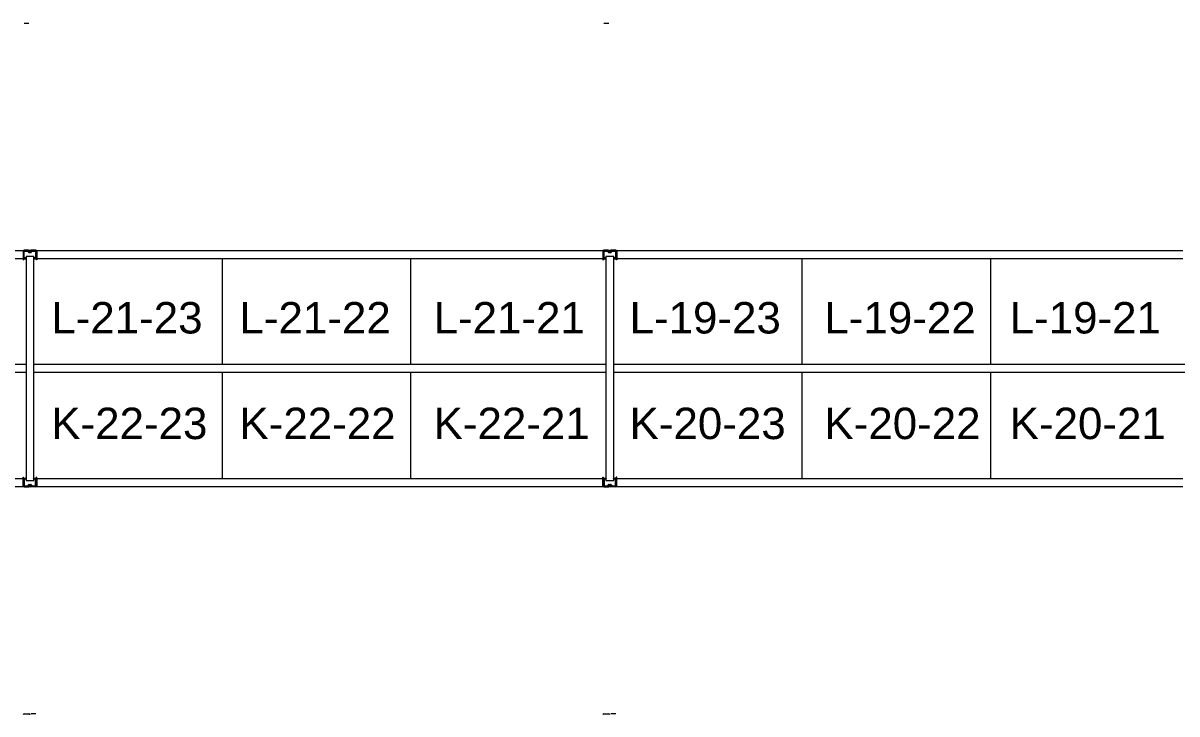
# Model space of a CAD drawing. Header units: inches. Extents: x 2743 to 10591, y -1604 to 5792.
# Drawn here: x 7399.8 to 7693.5, y 4518.1 to 4693.9 of the extents above; entities that cross this region are included whole.
import ezdxf

# ---------------------------------------------------------------- set-up
doc = ezdxf.new("R2010")
doc.units = ezdxf.units.IN
doc.header["$LTSCALE"] = 0.1875
doc.header["$MEASUREMENT"] = 0
for name, color, linetype, lineweight in [('22 Dimension', 7, 'Continuous', 5), ('32 Echelle', 160, 'Continuous', 15), ('33 Poutre', 30, 'Continuous', 15)]:
    doc.layers.add(name, color=color, linetype=linetype, lineweight=lineweight)
doc.styles.add('arial', font='')
doc.styles.get('arial').set_extended_font_data('Arial')

msp = doc.modelspace()

# ---------------------------------------------------------------- hatches: boundary and pattern name
at = {"layer": '32 Echelle'}
for points in [[(7400.52284, 4633.81503), (7400.52284, 4634.00253), (7400.33534, 4634.00253)], [(7400.52284, 4633.81503), (7400.52284, 4634.00253), (7400.33534, 4634.00253)], [(7402.52284, 4633.81503), (7402.52284, 4634.00253), (7402.71034, 4634.00253)], [(7402.52284, 4633.81503), (7402.52284, 4634.00253), (7402.71034, 4634.00253)], [(7548.14784, 4633.81503), (7548.14784, 4634.00253), (7547.96034, 4634.00253)], [(7548.14784, 4633.81503), (7548.14784, 4634.00253), (7547.96034, 4634.00253)], [(7550.14784, 4633.81503), (7550.14784, 4634.00253), (7550.33534, 4634.00253)], [(7550.14784, 4633.81503), (7550.14784, 4634.00253), (7550.33534, 4634.00253)], [(7400.52284, 4578.19003), (7400.52284, 4578.00253), (7400.33534, 4578.00253)], [(7400.52284, 4578.19003), (7400.52284, 4578.00253), (7400.33534, 4578.00253)], [(7402.52284, 4578.19003), (7402.52284, 4578.00253), (7402.71034, 4578.00253)], [(7402.52284, 4578.19003), (7402.52284, 4578.00253), (7402.71034, 4578.00253)], [(7548.14784, 4578.19003), (7548.14784, 4578.00253), (7547.96034, 4578.00253)], [(7548.14784, 4578.19003), (7548.14784, 4578.00253), (7547.96034, 4578.00253)], [(7550.14784, 4578.19003), (7550.14784, 4578.00253), (7550.33534, 4578.00253)], [(7550.14784, 4578.19003), (7550.14784, 4578.00253), (7550.33534, 4578.00253)]]:
    msp.add_hatch(color=256, dxfattribs=at).paths.add_polyline_path(points)

# ---------------------------------------------------------------- linework, layer by layer
at = {"layer": '22 Dimension'}
for p, q in [((7450.52284, 4607.00253), (7450.52284, 4634.00253)), ((7498.52284, 4607.00253), (7498.52284, 4634.00253)), ((7598.14784, 4607.00253), (7598.14784, 4634.00253)), ((7646.14784, 4607.00253), (7646.14784, 4634.00253)), ((7400.52284, 4607.00253), (7254.89784, 4607.00253)), ((7548.14784, 4607.00253), (7402.52284, 4607.00253)), ((7695.77284, 4607.00253), (7550.14784, 4607.00253)), ((7400.52284, 4605.00253), (7254.89784, 4605.00253)), ((7548.14784, 4605.00253), (7402.52284, 4605.00253)), ((7450.52284, 4578.00253), (7450.52284, 4605.00253)), ((7498.52284, 4578.00253), (7498.52284, 4605.00253)), ((7695.77284, 4605.00253), (7550.14784, 4605.00253)), ((7598.14784, 4578.00253), (7598.14784, 4605.00253)), ((7646.14784, 4578.00253), (7646.14784, 4605.00253))]:
    msp.add_line(p, q, dxfattribs=at)
at = {"layer": '32 Echelle', "linetype": 'Continuous', "lineweight": 25}
for p, q in [((7399.89788, 4635.81878), (7399.89788, 4634.18628)), ((7399.89788, 4635.81878), (7399.89788, 4634.18628)), ((7399.98788, 4634.18628), (7399.98788, 4635.81878)), ((7399.98788, 4634.18628), (7399.98788, 4635.81878)), ((7401.01047, 4636.00253), (7400.08163, 4636.00253)), ((7401.01047, 4636.00253), (7400.08163, 4636.00253)), ((7400.08163, 4635.91253), (7401.01047, 4635.91253)), ((7400.08163, 4635.91253), (7401.01047, 4635.91253)), ((7401.10012, 4635.84619), (7401.14403, 4635.70256)), ((7401.10012, 4635.84619), (7401.14403, 4635.70256)), ((7401.2301, 4635.72887), (7401.18619, 4635.8725)), ((7401.2301, 4635.72887), (7401.18619, 4635.8725)), ((7401.72592, 4635.66253), (7401.31975, 4635.66253)), ((7401.72592, 4635.66253), (7401.31975, 4635.66253)), ((7401.31975, 4635.57253), (7401.72592, 4635.57253)), ((7401.31975, 4635.57253), (7401.72592, 4635.57253)), ((7401.85949, 4635.8725), (7401.81557, 4635.72887)), ((7401.85949, 4635.8725), (7401.81557, 4635.72887)), ((7401.90164, 4635.70256), (7401.94555, 4635.84619)), ((7401.90164, 4635.70256), (7401.94555, 4635.84619)), ((7402.96404, 4636.00253), (7402.03521, 4636.00253)), ((7402.96404, 4636.00253), (7402.03521, 4636.00253)), ((7402.03521, 4635.91253), (7402.96404, 4635.91253)), ((7402.03521, 4635.91253), (7402.96404, 4635.91253)), ((7403.05779, 4635.81878), (7403.05779, 4634.18628)), ((7403.05779, 4635.81878), (7403.05779, 4634.18628)), ((7403.14779, 4634.18628), (7403.14779, 4635.81878)), ((7403.14779, 4634.18628), (7403.14779, 4635.81878)), ((7547.52288, 4635.81878), (7547.52288, 4634.18628)), ((7547.52288, 4635.81878), (7547.52288, 4634.18628)), ((7547.61288, 4634.18628), (7547.61288, 4635.81878)), ((7547.61288, 4634.18628), (7547.61288, 4635.81878)), ((7548.63547, 4636.00253), (7547.70663, 4636.00253)), ((7548.63547, 4636.00253), (7547.70663, 4636.00253)), ((7547.70663, 4635.91253), (7548.63547, 4635.91253)), ((7547.70663, 4635.91253), (7548.63547, 4635.91253)), ((7548.72512, 4635.84619), (7548.76903, 4635.70256)), ((7548.72512, 4635.84619), (7548.76903, 4635.70256)), ((7548.8551, 4635.72887), (7548.81119, 4635.8725)), ((7548.8551, 4635.72887), (7548.81119, 4635.8725)), ((7549.35092, 4635.66253), (7548.94475, 4635.66253)), ((7549.35092, 4635.66253), (7548.94475, 4635.66253)), ((7548.94475, 4635.57253), (7549.35092, 4635.57253)), ((7548.94475, 4635.57253), (7549.35092, 4635.57253)), ((7549.48449, 4635.8725), (7549.44057, 4635.72887)), ((7549.48449, 4635.8725), (7549.44057, 4635.72887)), ((7549.52664, 4635.70256), (7549.57055, 4635.84619)), ((7549.52664, 4635.70256), (7549.57055, 4635.84619)), ((7550.58904, 4636.00253), (7549.66021, 4636.00253)), ((7550.58904, 4636.00253), (7549.66021, 4636.00253)), ((7549.66021, 4635.91253), (7550.58904, 4635.91253)), ((7549.66021, 4635.91253), (7550.58904, 4635.91253)), ((7550.68279, 4635.81878), (7550.68279, 4634.18628)), ((7550.68279, 4635.81878), (7550.68279, 4634.18628)), ((7550.77279, 4634.18628), (7550.77279, 4635.81878)), ((7550.77279, 4634.18628), (7550.77279, 4635.81878)), ((7400.49788, 4634.09253), (7400.08163, 4634.09253)), ((7400.49788, 4634.09253), (7400.08163, 4634.09253)), ((7400.08163, 4634.00253), (7400.49788, 4634.00253)), ((7400.08163, 4634.00253), (7400.49788, 4634.00253)), ((7400.49788, 4634.00253), (7400.49788, 4634.09253)), ((7400.49788, 4634.00253), (7400.49788, 4634.09253)), ((7402.96404, 4634.09253), (7402.54779, 4634.09253)), ((7402.54779, 4634.09253), (7402.54779, 4634.00253)), ((7402.96404, 4634.09253), (7402.54779, 4634.09253)), ((7402.54779, 4634.09253), (7402.54779, 4634.00253)), ((7402.54779, 4634.00253), (7402.96404, 4634.00253)), ((7402.54779, 4634.00253), (7402.96404, 4634.00253)), ((7548.12288, 4634.09253), (7547.70663, 4634.09253)), ((7548.12288, 4634.09253), (7547.70663, 4634.09253)), ((7547.70663, 4634.00253), (7548.12288, 4634.00253)), ((7547.70663, 4634.00253), (7548.12288, 4634.00253)), ((7548.12288, 4634.00253), (7548.12288, 4634.09253)), ((7548.12288, 4634.00253), (7548.12288, 4634.09253)), ((7550.58904, 4634.09253), (7550.17279, 4634.09253)), ((7550.17279, 4634.09253), (7550.17279, 4634.00253)), ((7550.58904, 4634.09253), (7550.17279, 4634.09253)), ((7550.17279, 4634.09253), (7550.17279, 4634.00253)), ((7550.17279, 4634.00253), (7550.58904, 4634.00253)), ((7550.17279, 4634.00253), (7550.58904, 4634.00253)), ((7399.89788, 4576.18628), (7399.89788, 4577.81878)), ((7399.89788, 4576.18628), (7399.89788, 4577.81878)), ((7399.98788, 4577.81878), (7399.98788, 4576.18628)), ((7399.98788, 4577.81878), (7399.98788, 4576.18628)), ((7400.08163, 4578.00253), (7400.49788, 4578.00253)), ((7400.08163, 4578.00253), (7400.49788, 4578.00253)), ((7400.49788, 4577.91253), (7400.08163, 4577.91253)), ((7400.49788, 4577.91253), (7400.08163, 4577.91253)), ((7400.49788, 4578.00253), (7400.49788, 4577.91253)), ((7400.49788, 4578.00253), (7400.49788, 4577.91253)), ((7401.31975, 4576.43253), (7401.72592, 4576.43253)), ((7401.31975, 4576.43253), (7401.72592, 4576.43253)), ((7402.54779, 4578.00253), (7402.96404, 4578.00253)), ((7402.54779, 4577.91253), (7402.54779, 4578.00253)), ((7402.54779, 4578.00253), (7402.96404, 4578.00253)), ((7402.54779, 4577.91253), (7402.54779, 4578.00253)), ((7402.96404, 4577.91253), (7402.54779, 4577.91253)), ((7402.96404, 4577.91253), (7402.54779, 4577.91253)), ((7403.05779, 4576.18628), (7403.05779, 4577.81878)), ((7403.05779, 4576.18628), (7403.05779, 4577.81878)), ((7403.14779, 4577.81878), (7403.14779, 4576.18628)), ((7403.14779, 4577.81878), (7403.14779, 4576.18628)), ((7547.52288, 4576.18628), (7547.52288, 4577.81878)), ((7547.52288, 4576.18628), (7547.52288, 4577.81878)), ((7547.61288, 4577.81878), (7547.61288, 4576.18628)), ((7547.61288, 4577.81878), (7547.61288, 4576.18628)), ((7547.70663, 4578.00253), (7548.12288, 4578.00253)), ((7547.70663, 4578.00253), (7548.12288, 4578.00253)), ((7548.12288, 4577.91253), (7547.70663, 4577.91253)), ((7548.12288, 4577.91253), (7547.70663, 4577.91253)), ((7548.12288, 4578.00253), (7548.12288, 4577.91253)), ((7548.12288, 4578.00253), (7548.12288, 4577.91253)), ((7548.94475, 4576.43253), (7549.35092, 4576.43253)), ((7548.94475, 4576.43253), (7549.35092, 4576.43253)), ((7550.17279, 4578.00253), (7550.58904, 4578.00253)), ((7550.17279, 4577.91253), (7550.17279, 4578.00253)), ((7550.17279, 4578.00253), (7550.58904, 4578.00253)), ((7550.17279, 4577.91253), (7550.17279, 4578.00253)), ((7550.58904, 4577.91253), (7550.17279, 4577.91253)), ((7550.58904, 4577.91253), (7550.17279, 4577.91253)), ((7550.68279, 4576.18628), (7550.68279, 4577.81878)), ((7550.68279, 4576.18628), (7550.68279, 4577.81878)), ((7550.77279, 4577.81878), (7550.77279, 4576.18628)), ((7550.77279, 4577.81878), (7550.77279, 4576.18628)), ((7400.08163, 4576.09253), (7401.01047, 4576.09253)), ((7400.08163, 4576.09253), (7401.01047, 4576.09253)), ((7401.01047, 4576.00253), (7400.08163, 4576.00253)), ((7401.01047, 4576.00253), (7400.08163, 4576.00253)), ((7401.10012, 4576.15887), (7401.14403, 4576.3025)), ((7401.10012, 4576.15887), (7401.14403, 4576.3025)), ((7401.2301, 4576.27619), (7401.18619, 4576.13256)), ((7401.2301, 4576.27619), (7401.18619, 4576.13256)), ((7401.72592, 4576.34253), (7401.31975, 4576.34253)), ((7401.72592, 4576.34253), (7401.31975, 4576.34253)), ((7401.85949, 4576.13256), (7401.81557, 4576.27619)), ((7401.85949, 4576.13256), (7401.81557, 4576.27619)), ((7401.90164, 4576.3025), (7401.94555, 4576.15887)), ((7401.90164, 4576.3025), (7401.94555, 4576.15887)), ((7402.03521, 4576.09253), (7402.96404, 4576.09253)), ((7402.03521, 4576.09253), (7402.96404, 4576.09253)), ((7402.96404, 4576.00253), (7402.03521, 4576.00253)), ((7402.96404, 4576.00253), (7402.03521, 4576.00253)), ((7547.70663, 4576.09253), (7548.63547, 4576.09253)), ((7547.70663, 4576.09253), (7548.63547, 4576.09253)), ((7548.63547, 4576.00253), (7547.70663, 4576.00253)), ((7548.63547, 4576.00253), (7547.70663, 4576.00253)), ((7548.72512, 4576.15887), (7548.76903, 4576.3025)), ((7548.72512, 4576.15887), (7548.76903, 4576.3025)), ((7548.8551, 4576.27619), (7548.81119, 4576.13256)), ((7548.8551, 4576.27619), (7548.81119, 4576.13256)), ((7549.35092, 4576.34253), (7548.94475, 4576.34253)), ((7549.35092, 4576.34253), (7548.94475, 4576.34253)), ((7549.48449, 4576.13256), (7549.44057, 4576.27619)), ((7549.48449, 4576.13256), (7549.44057, 4576.27619)), ((7549.52664, 4576.3025), (7549.57055, 4576.15887)), ((7549.52664, 4576.3025), (7549.57055, 4576.15887)), ((7549.66021, 4576.09253), (7550.58904, 4576.09253)), ((7549.66021, 4576.09253), (7550.58904, 4576.09253)), ((7550.58904, 4576.00253), (7549.66021, 4576.00253)), ((7550.58904, 4576.00253), (7549.66021, 4576.00253))]:
    msp.add_line(p, q, dxfattribs=at)
at = {"layer": '32 Echelle'}
for p, q in [((7400.52284, 4634.00253), (7400.33534, 4634.00253)), ((7400.52284, 4633.81503), (7400.33534, 4634.00253)), ((7400.52284, 4634.00253), (7400.33534, 4634.00253)), ((7400.52284, 4633.81503), (7400.33534, 4634.00253)), ((7402.52284, 4634.50253), (7400.52284, 4634.50253)), ((7400.52284, 4634.50253), (7400.52284, 4577.50253)), ((7402.52284, 4634.50253), (7400.52284, 4634.50253)), ((7400.52284, 4634.50253), (7400.52284, 4577.50253)), ((7400.52284, 4633.81503), (7400.52284, 4634.00253)), ((7400.52284, 4633.81503), (7400.52284, 4634.00253)), ((7402.52284, 4577.50253), (7402.52284, 4634.50253)), ((7402.52284, 4577.50253), (7402.52284, 4634.50253)), ((7402.52284, 4634.00253), (7402.71034, 4634.00253)), ((7402.52284, 4633.81503), (7402.52284, 4634.00253)), ((7402.52284, 4633.81503), (7402.71034, 4634.00253)), ((7402.52284, 4634.00253), (7402.71034, 4634.00253)), ((7402.52284, 4633.81503), (7402.52284, 4634.00253)), ((7402.52284, 4633.81503), (7402.71034, 4634.00253)), ((7548.14784, 4634.00253), (7547.96034, 4634.00253)), ((7548.14784, 4633.81503), (7547.96034, 4634.00253)), ((7548.14784, 4634.00253), (7547.96034, 4634.00253)), ((7548.14784, 4633.81503), (7547.96034, 4634.00253)), ((7550.14784, 4634.50253), (7548.14784, 4634.50253)), ((7548.14784, 4634.50253), (7548.14784, 4577.50253)), ((7550.14784, 4634.50253), (7548.14784, 4634.50253)), ((7548.14784, 4634.50253), (7548.14784, 4577.50253)), ((7548.14784, 4633.81503), (7548.14784, 4634.00253)), ((7548.14784, 4633.81503), (7548.14784, 4634.00253)), ((7550.14784, 4577.50253), (7550.14784, 4634.50253)), ((7550.14784, 4577.50253), (7550.14784, 4634.50253)), ((7550.14784, 4634.00253), (7550.33534, 4634.00253)), ((7550.14784, 4633.81503), (7550.14784, 4634.00253)), ((7550.14784, 4633.81503), (7550.33534, 4634.00253)), ((7550.14784, 4634.00253), (7550.33534, 4634.00253)), ((7550.14784, 4633.81503), (7550.14784, 4634.00253)), ((7550.14784, 4633.81503), (7550.33534, 4634.00253)), ((7400.52284, 4578.19003), (7400.33534, 4578.00253)), ((7400.52284, 4578.19003), (7400.33534, 4578.00253)), ((7400.52284, 4578.00253), (7400.33534, 4578.00253)), ((7400.52284, 4578.00253), (7400.33534, 4578.00253)), ((7400.52284, 4578.19003), (7400.52284, 4578.00253)), ((7400.52284, 4578.19003), (7400.52284, 4578.00253)), ((7400.52284, 4577.50253), (7402.52284, 4577.50253)), ((7400.52284, 4577.50253), (7402.52284, 4577.50253)), ((7402.52284, 4578.19003), (7402.52284, 4578.00253)), ((7402.52284, 4578.19003), (7402.71034, 4578.00253)), ((7402.52284, 4578.19003), (7402.52284, 4578.00253)), ((7402.52284, 4578.19003), (7402.71034, 4578.00253)), ((7402.52284, 4578.00253), (7402.71034, 4578.00253)), ((7402.52284, 4578.00253), (7402.71034, 4578.00253)), ((7548.14784, 4578.19003), (7547.96034, 4578.00253)), ((7548.14784, 4578.19003), (7547.96034, 4578.00253)), ((7548.14784, 4578.00253), (7547.96034, 4578.00253)), ((7548.14784, 4578.00253), (7547.96034, 4578.00253)), ((7548.14784, 4578.19003), (7548.14784, 4578.00253)), ((7548.14784, 4578.19003), (7548.14784, 4578.00253)), ((7548.14784, 4577.50253), (7550.14784, 4577.50253)), ((7548.14784, 4577.50253), (7550.14784, 4577.50253)), ((7550.14784, 4578.19003), (7550.14784, 4578.00253)), ((7550.14784, 4578.19003), (7550.33534, 4578.00253)), ((7550.14784, 4578.19003), (7550.14784, 4578.00253)), ((7550.14784, 4578.19003), (7550.33534, 4578.00253)), ((7550.14784, 4578.00253), (7550.33534, 4578.00253)), ((7550.14784, 4578.00253), (7550.33534, 4578.00253))]:
    msp.add_line(p, q, dxfattribs=at)
at = {"layer": '32 Echelle', "linetype": 'Continuous', "lineweight": 25}
for centre, radius, start, end in [((7400.08163, 4635.81878), 0.18375, 90, 180), ((7400.08163, 4635.81878), 0.18375, 90, 180), ((7400.08163, 4635.81878), 0.09375, 90, 180), ((7400.08163, 4635.81878), 0.09375, 90, 180), ((7401.01047, 4635.81878), 0.18375, 17, 90), ((7401.01047, 4635.81878), 0.18375, 17, 90), ((7401.01047, 4635.81878), 0.09375, 17, 90), ((7401.01047, 4635.81878), 0.09375, 17, 90), ((7401.31975, 4635.75628), 0.18375, 197, 270), ((7401.31975, 4635.75628), 0.18375, 197, 270), ((7401.31975, 4635.75628), 0.09375, 197, 270), ((7401.31975, 4635.75628), 0.09375, 197, 270), ((7401.72592, 4635.75628), 0.09375, 270, 343), ((7401.72592, 4635.75628), 0.09375, 270, 343), ((7401.72592, 4635.75628), 0.18375, 270, 343), ((7401.72592, 4635.75628), 0.18375, 270, 343), ((7402.03521, 4635.81878), 0.18375, 90, 163), ((7402.03521, 4635.81878), 0.18375, 90, 163), ((7402.03521, 4635.81878), 0.09375, 90, 163), ((7402.03521, 4635.81878), 0.09375, 90, 163), ((7402.96404, 4635.81878), 0.18375, 0, 90), ((7402.96404, 4635.81878), 0.18375, 0, 90), ((7402.96404, 4635.81878), 0.09375, 0, 90), ((7402.96404, 4635.81878), 0.09375, 0, 90), ((7547.70663, 4635.81878), 0.18375, 90, 180), ((7547.70663, 4635.81878), 0.18375, 90, 180), ((7547.70663, 4635.81878), 0.09375, 90, 180), ((7547.70663, 4635.81878), 0.09375, 90, 180), ((7548.63547, 4635.81878), 0.18375, 17, 90), ((7548.63547, 4635.81878), 0.18375, 17, 90), ((7548.63547, 4635.81878), 0.09375, 17, 90), ((7548.63547, 4635.81878), 0.09375, 17, 90), ((7548.94475, 4635.75628), 0.18375, 197, 270), ((7548.94475, 4635.75628), 0.18375, 197, 270), ((7548.94475, 4635.75628), 0.09375, 197, 270), ((7548.94475, 4635.75628), 0.09375, 197, 270), ((7549.35092, 4635.75628), 0.09375, 270, 343), ((7549.35092, 4635.75628), 0.09375, 270, 343), ((7549.35092, 4635.75628), 0.18375, 270, 343), ((7549.35092, 4635.75628), 0.18375, 270, 343), ((7549.66021, 4635.81878), 0.18375, 90, 163), ((7549.66021, 4635.81878), 0.18375, 90, 163), ((7549.66021, 4635.81878), 0.09375, 90, 163), ((7549.66021, 4635.81878), 0.09375, 90, 163), ((7550.58904, 4635.81878), 0.18375, 0, 90), ((7550.58904, 4635.81878), 0.18375, 0, 90), ((7550.58904, 4635.81878), 0.09375, 0, 90), ((7550.58904, 4635.81878), 0.09375, 0, 90), ((7400.08163, 4634.18628), 0.18375, 180, 270), ((7400.08163, 4634.18628), 0.18375, 180, 270), ((7400.08163, 4634.18628), 0.09375, 180, 270), ((7400.08163, 4634.18628), 0.09375, 180, 270), ((7402.96404, 4634.18628), 0.09375, 270, 0), ((7402.96404, 4634.18628), 0.18375, 270, 0), ((7402.96404, 4634.18628), 0.09375, 270, 0), ((7402.96404, 4634.18628), 0.18375, 270, 0), ((7547.70663, 4634.18628), 0.18375, 180, 270), ((7547.70663, 4634.18628), 0.18375, 180, 270), ((7547.70663, 4634.18628), 0.09375, 180, 270), ((7547.70663, 4634.18628), 0.09375, 180, 270), ((7550.58904, 4634.18628), 0.09375, 270, 0), ((7550.58904, 4634.18628), 0.18375, 270, 0), ((7550.58904, 4634.18628), 0.09375, 270, 0), ((7550.58904, 4634.18628), 0.18375, 270, 0), ((7400.08163, 4577.81878), 0.18375, 90, 180), ((7400.08163, 4577.81878), 0.18375, 90, 180), ((7400.08163, 4577.81878), 0.09375, 90, 180), ((7400.08163, 4577.81878), 0.09375, 90, 180), ((7401.31975, 4576.24878), 0.18375, 90, 163), ((7401.31975, 4576.24878), 0.18375, 90, 163), ((7401.72592, 4576.24878), 0.18375, 17, 90), ((7401.72592, 4576.24878), 0.18375, 17, 90), ((7402.96404, 4577.81878), 0.18375, 0, 90), ((7402.96404, 4577.81878), 0.18375, 0, 90), ((7402.96404, 4577.81878), 0.09375, 0, 90), ((7402.96404, 4577.81878), 0.09375, 0, 90), ((7547.70663, 4577.81878), 0.18375, 90, 180), ((7547.70663, 4577.81878), 0.18375, 90, 180), ((7547.70663, 4577.81878), 0.09375, 90, 180), ((7547.70663, 4577.81878), 0.09375, 90, 180), ((7548.94475, 4576.24878), 0.18375, 90, 163), ((7548.94475, 4576.24878), 0.18375, 90, 163), ((7549.35092, 4576.24878), 0.18375, 17, 90), ((7549.35092, 4576.24878), 0.18375, 17, 90), ((7550.58904, 4577.81878), 0.18375, 0, 90), ((7550.58904, 4577.81878), 0.18375, 0, 90), ((7550.58904, 4577.81878), 0.09375, 0, 90), ((7550.58904, 4577.81878), 0.09375, 0, 90), ((7400.08163, 4576.18628), 0.18375, 180, 270), ((7400.08163, 4576.18628), 0.18375, 180, 270), ((7400.08163, 4576.18628), 0.09375, 180, 270), ((7400.08163, 4576.18628), 0.09375, 180, 270), ((7401.01047, 4576.18628), 0.09375, 270, 343), ((7401.01047, 4576.18628), 0.09375, 270, 343), ((7401.01047, 4576.18628), 0.18375, 270, 343), ((7401.01047, 4576.18628), 0.18375, 270, 343), ((7401.31975, 4576.24878), 0.09375, 90, 163), ((7401.31975, 4576.24878), 0.09375, 90, 163), ((7401.72592, 4576.24878), 0.09375, 17, 90), ((7401.72592, 4576.24878), 0.09375, 17, 90), ((7402.03521, 4576.18628), 0.18375, 197, 270), ((7402.03521, 4576.18628), 0.18375, 197, 270), ((7402.03521, 4576.18628), 0.09375, 197, 270), ((7402.03521, 4576.18628), 0.09375, 197, 270), ((7402.96404, 4576.18628), 0.09375, 270, 0), ((7402.96404, 4576.18628), 0.18375, 270, 0), ((7402.96404, 4576.18628), 0.09375, 270, 0), ((7402.96404, 4576.18628), 0.18375, 270, 0), ((7547.70663, 4576.18628), 0.18375, 180, 270), ((7547.70663, 4576.18628), 0.18375, 180, 270), ((7547.70663, 4576.18628), 0.09375, 180, 270), ((7547.70663, 4576.18628), 0.09375, 180, 270), ((7548.63547, 4576.18628), 0.09375, 270, 343), ((7548.63547, 4576.18628), 0.09375, 270, 343), ((7548.63547, 4576.18628), 0.18375, 270, 343), ((7548.63547, 4576.18628), 0.18375, 270, 343), ((7548.94475, 4576.24878), 0.09375, 90, 163), ((7548.94475, 4576.24878), 0.09375, 90, 163), ((7549.35092, 4576.24878), 0.09375, 17, 90), ((7549.35092, 4576.24878), 0.09375, 17, 90), ((7549.66021, 4576.18628), 0.18375, 197, 270), ((7549.66021, 4576.18628), 0.18375, 197, 270), ((7549.66021, 4576.18628), 0.09375, 197, 270), ((7549.66021, 4576.18628), 0.09375, 197, 270), ((7550.58904, 4576.18628), 0.09375, 270, 0), ((7550.58904, 4576.18628), 0.18375, 270, 0), ((7550.58904, 4576.18628), 0.09375, 270, 0), ((7550.58904, 4576.18628), 0.18375, 270, 0)]:
    msp.add_arc(centre, radius, start, end, dxfattribs=at)
at = {"layer": '33 Poutre'}
for p, q in [((7400.01684, 4693.88353), (7401.27884, 4693.88353)), ((7547.64184, 4693.88353), (7548.90384, 4693.88353)), ((7255.64784, 4636.00253), (7399.77284, 4636.00253)), ((7399.77284, 4636.00253), (7399.77284, 4634.00253)), ((7399.77284, 4635.87753), (7399.77284, 4633.62153)), ((7399.89184, 4635.87753), (7399.89184, 4633.62153)), ((7400.01684, 4636.12153), (7401.27884, 4636.12153)), ((7401.27884, 4636.00253), (7400.01684, 4636.00253)), ((7401.40384, 4635.66253), (7401.40384, 4635.87753)), ((7401.40384, 4635.66253), (7401.52284, 4635.66253)), ((7401.52284, 4635.66253), (7401.52284, 4635.87753)), ((7401.52284, 4635.66253), (7401.52284, 4635.87753)), ((7401.64184, 4635.66253), (7401.52284, 4635.66253)), ((7401.64184, 4635.66253), (7401.64184, 4635.87753)), ((7403.02884, 4636.12153), (7401.76684, 4636.12153)), ((7401.76684, 4636.00253), (7403.02884, 4636.00253)), ((7403.15384, 4635.87753), (7403.15384, 4633.62153)), ((7403.27284, 4636.00253), (7547.39784, 4636.00253)), ((7403.27284, 4636.00253), (7403.27284, 4634.00253)), ((7403.27284, 4635.87753), (7403.27284, 4633.62153)), ((7547.39784, 4636.00253), (7547.39784, 4634.00253)), ((7547.39784, 4635.87753), (7547.39784, 4633.62153)), ((7547.51684, 4635.87753), (7547.51684, 4633.62153)), ((7547.64184, 4636.12153), (7548.90384, 4636.12153)), ((7548.90384, 4636.00253), (7547.64184, 4636.00253)), ((7549.02884, 4635.66253), (7549.02884, 4635.87753)), ((7549.02884, 4635.66253), (7549.14784, 4635.66253)), ((7549.14784, 4635.66253), (7549.14784, 4635.87753)), ((7549.14784, 4635.66253), (7549.14784, 4635.87753)), ((7549.26684, 4635.66253), (7549.14784, 4635.66253)), ((7549.26684, 4635.66253), (7549.26684, 4635.87753)), ((7550.65384, 4636.12153), (7549.39184, 4636.12153)), ((7549.39184, 4636.00253), (7550.65384, 4636.00253)), ((7550.77884, 4635.87753), (7550.77884, 4633.62153)), ((7550.89784, 4636.00253), (7695.02284, 4636.00253)), ((7550.89784, 4636.00253), (7550.89784, 4634.00253)), ((7550.89784, 4635.87753), (7550.89784, 4633.62153)), ((7255.64784, 4634.00253), (7399.77284, 4634.00253)), ((7399.77284, 4633.62153), (7399.89184, 4633.62153)), ((7403.27284, 4633.62153), (7403.15384, 4633.62153)), ((7403.27284, 4634.00253), (7547.39784, 4634.00253)), ((7547.39784, 4633.62153), (7547.51684, 4633.62153)), ((7550.89784, 4633.62153), (7550.77884, 4633.62153)), ((7550.89784, 4634.00253), (7695.02284, 4634.00253)), ((7255.64784, 4578.00253), (7399.77284, 4578.00253)), ((7399.77284, 4576.12753), (7399.77284, 4578.38353)), ((7399.77284, 4578.38353), (7399.89184, 4578.38353)), ((7399.77284, 4576.00253), (7399.77284, 4578.00253)), ((7399.89184, 4576.12753), (7399.89184, 4578.38353)), ((7403.27284, 4578.38353), (7403.15384, 4578.38353)), ((7403.15384, 4576.12753), (7403.15384, 4578.38353)), ((7403.27284, 4576.12753), (7403.27284, 4578.38353)), ((7403.27284, 4578.00253), (7547.39784, 4578.00253)), ((7403.27284, 4576.00253), (7403.27284, 4578.00253)), ((7547.39784, 4576.12753), (7547.39784, 4578.38353)), ((7547.39784, 4578.38353), (7547.51684, 4578.38353)), ((7547.39784, 4576.00253), (7547.39784, 4578.00253)), ((7547.51684, 4576.12753), (7547.51684, 4578.38353)), ((7550.89784, 4578.38353), (7550.77884, 4578.38353)), ((7550.77884, 4576.12753), (7550.77884, 4578.38353)), ((7550.89784, 4576.12753), (7550.89784, 4578.38353)), ((7550.89784, 4578.00253), (7695.02284, 4578.00253)), ((7550.89784, 4576.00253), (7550.89784, 4578.00253)), ((7255.64784, 4576.00253), (7399.77284, 4576.00253)), ((7401.27884, 4576.00253), (7400.01684, 4576.00253)), ((7400.01684, 4575.88353), (7401.27884, 4575.88353)), ((7401.40384, 4576.34253), (7401.40384, 4576.12753)), ((7401.40384, 4576.34253), (7401.52284, 4576.34253)), ((7401.52284, 4576.34253), (7401.52284, 4576.12753)), ((7401.52284, 4576.34253), (7401.52284, 4576.12753)), ((7401.64184, 4576.34253), (7401.52284, 4576.34253)), ((7401.64184, 4576.34253), (7401.64184, 4576.12753)), ((7401.76684, 4576.00253), (7403.02884, 4576.00253)), ((7403.02884, 4575.88353), (7401.76684, 4575.88353)), ((7403.27284, 4576.00253), (7547.39784, 4576.00253)), ((7548.90384, 4576.00253), (7547.64184, 4576.00253)), ((7547.64184, 4575.88353), (7548.90384, 4575.88353)), ((7549.02884, 4576.34253), (7549.02884, 4576.12753)), ((7549.02884, 4576.34253), (7549.14784, 4576.34253)), ((7549.14784, 4576.34253), (7549.14784, 4576.12753)), ((7549.14784, 4576.34253), (7549.14784, 4576.12753)), ((7549.26684, 4576.34253), (7549.14784, 4576.34253)), ((7549.26684, 4576.34253), (7549.26684, 4576.12753)), ((7549.39184, 4576.00253), (7550.65384, 4576.00253)), ((7550.65384, 4575.88353), (7549.39184, 4575.88353)), ((7550.89784, 4576.00253), (7695.02284, 4576.00253)), ((7400.01684, 4518.12153), (7401.27884, 4518.12153)), ((7403.02884, 4518.12153), (7401.76684, 4518.12153)), ((7547.64184, 4518.12153), (7548.90384, 4518.12153)), ((7550.65384, 4518.12153), (7549.39184, 4518.12153))]:
    msp.add_line(p, q, dxfattribs=at)
for centre, radius, start, end in [((7400.01684, 4635.87753), 0.244, 90, 180), ((7400.01684, 4635.87753), 0.125, 90, 180), ((7401.27884, 4635.87753), 0.244, 0, 90), ((7401.27884, 4635.87753), 0.125, 0, 90), ((7401.76684, 4635.87753), 0.244, 90, 180), ((7401.76684, 4635.87753), 0.125, 90, 180), ((7403.02884, 4635.87753), 0.244, 0, 90), ((7403.02884, 4635.87753), 0.125, 0, 90), ((7547.64184, 4635.87753), 0.244, 90, 180), ((7547.64184, 4635.87753), 0.125, 90, 180), ((7548.90384, 4635.87753), 0.244, 0, 90), ((7548.90384, 4635.87753), 0.125, 0, 90), ((7549.39184, 4635.87753), 0.244, 90, 180), ((7549.39184, 4635.87753), 0.125, 90, 180), ((7550.65384, 4635.87753), 0.244, 0, 90), ((7550.65384, 4635.87753), 0.125, 0, 90), ((7400.01684, 4576.12753), 0.244, 180, 270), ((7400.01684, 4576.12753), 0.125, 180, 270), ((7401.27884, 4576.12753), 0.125, 270, 0), ((7401.27884, 4576.12753), 0.244, 270, 0), ((7401.76684, 4576.12753), 0.244, 180, 270), ((7401.76684, 4576.12753), 0.125, 180, 270), ((7403.02884, 4576.12753), 0.244, 270, 0), ((7403.02884, 4576.12753), 0.125, 270, 0), ((7547.64184, 4576.12753), 0.244, 180, 270), ((7547.64184, 4576.12753), 0.125, 180, 270), ((7548.90384, 4576.12753), 0.125, 270, 0), ((7548.90384, 4576.12753), 0.244, 270, 0), ((7549.39184, 4576.12753), 0.244, 180, 270), ((7549.39184, 4576.12753), 0.125, 180, 270), ((7550.65384, 4576.12753), 0.244, 270, 0), ((7550.65384, 4576.12753), 0.125, 270, 0), ((7400.01684, 4517.87753), 0.244, 90, 180), ((7401.27884, 4517.87753), 0.244, 0, 90), ((7547.64184, 4517.87753), 0.244, 90, 180), ((7548.90384, 4517.87753), 0.244, 0, 90)]:
    msp.add_arc(centre, radius, start, end, dxfattribs=at)

# ---------------------------------------------------------------- texts
at = {"layer": '22 Dimension', "char_height": 8, "attachment_point": 1, "style": 'arial'}
for s, insert in [('{\\fArial Unicode MS|b0|i0|c0|p2;\\C8;L-21-23}', (7406.9466, 4622.9117)), ('{\\fArial Unicode MS|b0|i0|c0|p2;\\C8;L-21-22}', (7454.85997, 4622.9117)), ('{\\fArial Unicode MS|b0|i0|c0|p2;\\C8;L-21-21}', (7504.2765, 4622.9117)), ('{\\fArial Unicode MS|b0|i0|c0|p2;\\C8;L-19-23}', (7554.16648, 4622.9117)), ('{\\fArial Unicode MS|b0|i0|c0|p2;\\C8;L-19-22}', (7603.77092, 4622.9117)), ('{\\fArial Unicode MS|b0|i0|c0|p2;\\C8;L-19-21}', (7650.93271, 4622.9117)), ('{\\fArial Unicode MS|b0|i0|c0|p2;\\C8;K-22-23}', (7406.9466, 4596.03916)), ('{\\fArial Unicode MS|b0|i0|c0|p2;\\C8;K-22-22}', (7454.85997, 4596.03916)), ('{\\fArial Unicode MS|b0|i0|c0|p2;\\C8;K-22-21}', (7504.2765, 4596.03916)), ('{\\fArial Unicode MS|b0|i0|c0|p2;\\C8;K-20-23}', (7554.16648, 4596.03916)), ('{\\fArial Unicode MS|b0|i0|c0|p2;\\C8;K-20-22}', (7603.77092, 4596.03916)), ('{\\fArial Unicode MS|b0|i0|c0|p2;\\C8;K-20-21}', (7650.93271, 4596.03916))]:
    msp.add_mtext_dynamic_manual_height_columns(s, width=68.8901007, gutter_width=5, heights=[0], dxfattribs=dict(at, insert=insert))

doc.saveas('drawing.dxf')
